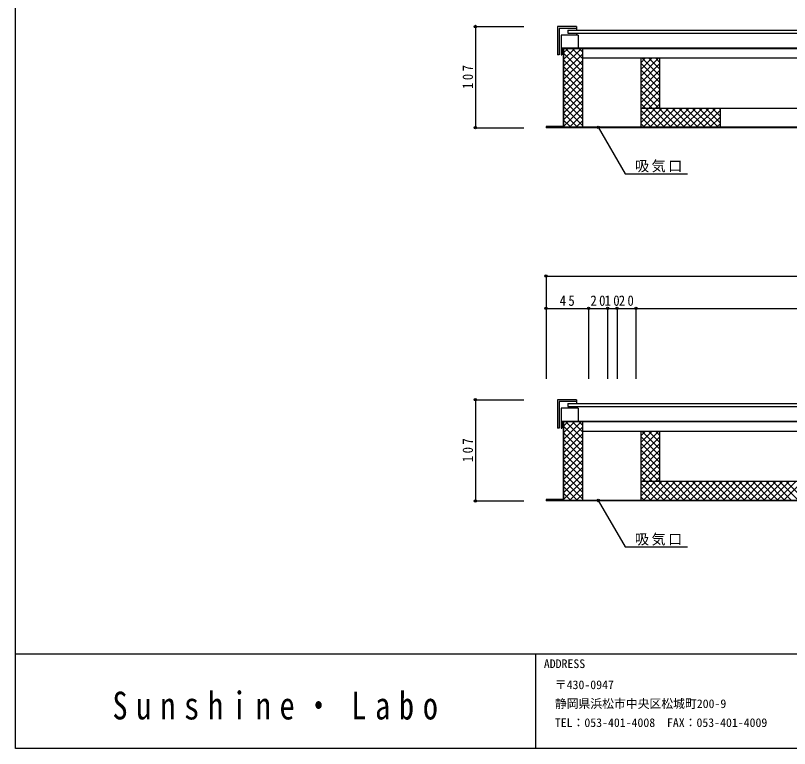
# Model space of a CAD drawing. Units: millimetres at full size, sheet at 1:5. Extents: x -2118 to 2002, y -472 to 933.
# Drawn here: x -2118 to -1300, y -472 to 303 of the extents above; entities that cross this region are included whole.
import ezdxf
from ezdxf.enums import TextEntityAlignment as Align

# ---------------------------------------------------------------- set-up
doc = ezdxf.new("R2010")
doc.units = ezdxf.units.MM
doc.header["$LTSCALE"] = 5
doc.header["$PDMODE"] = 32
doc.header["$PDSIZE"] = 2.5
for name, color, linetype in [('0-1', 5, 'Continuous'), ('0-2', 4, 'Continuous'), ('F-0', 7, 'Continuous')]:
    doc.layers.add(name, color=color, linetype=linetype)
doc.styles.add('ＭＳ ゴシック', font='')
doc.styles.add('ＭＳ 明朝', font='')
doc.styles.get('ＭＳ ゴシック').set_extended_font_data('MS Gothic')
doc.styles.get('ＭＳ 明朝').set_extended_font_data('MS Mincho')

msp = doc.modelspace()

# ---------------------------------------------------------------- linework, layer by layer
at = {"layer": '0-1', "color": 4}
for p, q in [((-1502.112, 184.764), (-1473.785, 135.702)), ((-1502.189, -209.51), (-1473.863, -258.572))]:
    msp.add_line(p, q, dxfattribs=at)
at = {"layer": '0-1'}
for p in [(-1502.112, 184.764), (-1502.189, -209.51)]:
    msp.add_point(p, dxfattribs=at)
at = {"layer": '0-2'}
for p, q in [((-1631.948, 291.264), (-1631.948, 184.264)), ((-1631.948, 291.264), (-1580.968, 291.264)), ((-1538.84, 249.282), (-1520.358, 267.764)), ((-1538.84, 256.353), (-1527.429, 267.764)), ((-1538.84, 263.424), (-1534.5, 267.764)), ((-1518.84, 243.186), (-1538.84, 263.186)), ((-1538.84, 242.211), (-1518.84, 262.211)), ((-1518.84, 250.257), (-1536.348, 267.764)), ((-1518.84, 257.328), (-1529.277, 267.764)), ((-1518.84, 264.399), (-1522.206, 267.764)), ((-1518.84, 236.115), (-1538.84, 256.115)), ((-1538.84, 235.14), (-1518.84, 255.14)), ((-1457.34, 238.858), (-1438.434, 257.764)), ((-1457.34, 245.929), (-1445.505, 257.764)), ((-1457.34, 253), (-1452.576, 257.764)), ((-1437.34, 239.468), (-1455.637, 257.764)), ((-1437.34, 246.539), (-1448.566, 257.764)), ((-1437.34, 253.61), (-1441.495, 257.764)), ((-1518.84, 229.044), (-1538.84, 249.044)), ((-1538.84, 228.069), (-1518.84, 248.069)), ((-1437.34, 232.396), (-1457.34, 252.396)), ((-1457.34, 231.787), (-1437.34, 251.787)), ((-1518.84, 221.973), (-1538.84, 241.973)), ((-1538.84, 220.998), (-1518.84, 240.998)), ((-1437.34, 225.325), (-1457.34, 245.325)), ((-1457.34, 224.716), (-1437.34, 244.716)), ((-1437.34, 218.254), (-1457.34, 238.254)), ((-1457.34, 217.645), (-1437.34, 237.645)), ((-1518.84, 214.901), (-1538.84, 234.901)), ((-1538.84, 213.927), (-1518.84, 233.927)), ((-1437.34, 211.183), (-1457.34, 231.183)), ((-1457.34, 210.574), (-1437.34, 230.574)), ((-1518.84, 207.83), (-1538.84, 227.83)), ((-1538.84, 206.855), (-1518.84, 226.855)), ((-1417.992, 184.764), (-1457.34, 224.112)), ((-1457.34, 203.503), (-1437.34, 223.503)), ((-1518.84, 200.759), (-1538.84, 220.759)), ((-1538.84, 199.784), (-1518.84, 219.784)), ((-1518.84, 193.688), (-1538.84, 213.688)), ((-1538.84, 192.713), (-1518.84, 212.713)), ((-1425.063, 184.764), (-1457.34, 217.041)), ((-1457.34, 196.432), (-1437.34, 216.432)), ((-1518.84, 186.617), (-1538.84, 206.617)), ((-1538.84, 185.642), (-1518.84, 205.642)), ((-1432.135, 184.764), (-1457.34, 209.97)), ((-1457.34, 189.36), (-1437.34, 209.36)), ((-1454.866, 184.764), (-1434.866, 204.764)), ((-1447.795, 184.764), (-1427.795, 204.764)), ((-1440.724, 184.764), (-1420.724, 204.764)), ((-1433.653, 184.764), (-1413.653, 204.764)), ((-1410.921, 184.764), (-1430.921, 204.764)), ((-1426.582, 184.764), (-1406.582, 204.764)), ((-1403.85, 184.764), (-1423.85, 204.764)), ((-1419.51, 184.764), (-1399.51, 204.764)), ((-1396.779, 184.764), (-1416.779, 204.764)), ((-1412.439, 184.764), (-1392.439, 204.764)), ((-1389.708, 184.764), (-1409.708, 204.764)), ((-1405.368, 184.764), (-1385.368, 204.764)), ((-1382.637, 184.764), (-1402.637, 204.764)), ((-1398.297, 184.764), (-1378.297, 204.764)), ((-1375.566, 184.764), (-1395.566, 204.764)), ((-1373.34, 189.61), (-1388.495, 204.764)), ((-1373.34, 196.681), (-1381.424, 204.764)), ((-1373.34, 203.752), (-1374.353, 204.764)), ((-1223.34, 204.764), (-1373.34, 204.764)), ((-1524.058, 184.764), (-1538.84, 199.546)), ((-1532.648, 184.764), (-1518.84, 198.571)), ((-1439.206, 184.764), (-1457.34, 202.899)), ((-1391.226, 184.764), (-1373.34, 202.65)), ((-1531.129, 184.764), (-1538.84, 192.475)), ((-1525.576, 184.764), (-1518.84, 191.5)), ((-1446.277, 184.764), (-1457.34, 195.828)), ((-1453.348, 184.764), (-1457.34, 188.757)), ((-1384.155, 184.764), (-1373.34, 195.579)), ((-1377.084, 184.764), (-1373.34, 188.508)), ((-1631.948, 184.264), (-1580.968, 184.264)), ((-1538.201, 184.764), (-1538.84, 185.404)), ((-1492.34, 184.764), (-1512.34, 184.764)), ((-1492.34, 184.264), (-1512.34, 184.264)), ((-1462.34, 184.764), (-1482.34, 184.764)), ((-1462.34, 184.264), (-1482.34, 184.264)), ((-1223.34, 184.764), (-1373.34, 184.764)), ((-1223.34, 184.264), (-1373.34, 184.264)), ((-1473.785, 135.702), (-1407.912, 135.702)), ((-1557.34, 27.544), (-649.34, 27.544)), ((-1557.34, 27.544), (-1557.34, -80.969)), ((-1557.34, -6.507), (-1512.34, -6.507)), ((-1557.34, -6.507), (-1557.34, -80.969)), ((-1512.34, -6.507), (-1512.34, -80.969)), ((-1512.34, -6.507), (-1492.34, -6.507)), ((-1492.34, -6.507), (-1492.34, -80.969)), ((-1492.34, -6.507), (-1482.34, -6.507)), ((-1482.34, -6.507), (-1482.34, -80.969)), ((-1482.34, -6.507), (-1462.34, -6.507)), ((-1462.34, -6.507), (-1462.34, -80.969)), ((-1462.34, -6.507), (-898.34, -6.507)), ((-1462.34, -6.507), (-1462.34, -80.969)), ((-1631.948, -103.01), (-1631.948, -210.01)), ((-1631.948, -103.01), (-1580.968, -103.01)), ((-1538.84, -144.992), (-1520.358, -126.51)), ((-1538.84, -137.921), (-1527.429, -126.51)), ((-1538.84, -130.85), (-1534.5, -126.51)), ((-1518.84, -144.017), (-1536.348, -126.51)), ((-1518.84, -136.946), (-1529.277, -126.51)), ((-1518.84, -129.875), (-1522.206, -126.51)), ((-1518.84, -151.088), (-1538.84, -131.088)), ((-1538.84, -152.063), (-1518.84, -132.063)), ((-1518.84, -158.159), (-1538.84, -138.159)), ((-1457.34, -155.416), (-1438.434, -136.51)), ((-1457.34, -148.345), (-1445.505, -136.51)), ((-1457.34, -141.274), (-1452.576, -136.51)), ((-1437.34, -154.806), (-1455.637, -136.51)), ((-1437.34, -147.735), (-1448.566, -136.51)), ((-1437.34, -140.664), (-1441.495, -136.51)), ((-1538.84, -159.134), (-1518.84, -139.134)), ((-1518.84, -165.23), (-1538.84, -145.23)), ((-1538.84, -166.205), (-1518.84, -146.205)), ((-1437.34, -161.877), (-1457.34, -141.877)), ((-1457.34, -162.487), (-1437.34, -142.487)), ((-1518.84, -172.301), (-1538.84, -152.301)), ((-1538.84, -173.276), (-1518.84, -153.276)), ((-1437.34, -168.949), (-1457.34, -148.949)), ((-1457.34, -169.558), (-1437.34, -149.558)), ((-1518.84, -179.372), (-1538.84, -159.372)), ((-1538.84, -180.347), (-1518.84, -160.347)), ((-1437.34, -176.02), (-1457.34, -156.02)), ((-1457.34, -176.629), (-1437.34, -156.629)), ((-1437.34, -183.091), (-1457.34, -163.091)), ((-1518.84, -186.443), (-1538.84, -166.443)), ((-1538.84, -187.418), (-1518.84, -167.418)), ((-1457.34, -183.7), (-1437.34, -163.7)), ((-1417.992, -209.51), (-1457.34, -170.162)), ((-1457.34, -190.771), (-1437.34, -170.771)), ((-1518.84, -193.515), (-1538.84, -173.515)), ((-1538.84, -194.49), (-1518.84, -174.49)), ((-1425.063, -209.51), (-1457.34, -177.233)), ((-1457.34, -197.842), (-1437.34, -177.842)), ((-1518.84, -200.586), (-1538.84, -180.586)), ((-1538.84, -201.561), (-1518.84, -181.561)), ((-1518.84, -207.657), (-1538.84, -187.657)), ((-1432.135, -209.51), (-1457.34, -184.304)), ((-1457.34, -204.913), (-1437.34, -184.913)), ((-1538.84, -208.632), (-1518.84, -188.632)), ((-1524.058, -209.51), (-1538.84, -194.728)), ((-1532.648, -209.51), (-1518.84, -195.703)), ((-1439.206, -209.51), (-1457.34, -191.375)), ((-1454.866, -209.51), (-1434.866, -189.51)), ((-1447.795, -209.51), (-1427.795, -189.51)), ((-1440.724, -209.51), (-1420.724, -189.51)), ((-1433.653, -209.51), (-1413.653, -189.51)), ((-1410.921, -209.51), (-1430.921, -189.51)), ((-1426.582, -209.51), (-1406.582, -189.51)), ((-1403.85, -209.51), (-1423.85, -189.51)), ((-1419.51, -209.51), (-1399.51, -189.51)), ((-1396.779, -209.51), (-1416.779, -189.51)), ((-1412.439, -209.51), (-1392.439, -189.51)), ((-1389.708, -209.51), (-1409.708, -189.51)), ((-1405.368, -209.51), (-1385.368, -189.51)), ((-1382.637, -209.51), (-1402.637, -189.51)), ((-1398.297, -209.51), (-1378.297, -189.51)), ((-1375.566, -209.51), (-1395.566, -189.51)), ((-1391.226, -209.51), (-1371.226, -189.51)), ((-1368.495, -209.51), (-1388.495, -189.51)), ((-1384.155, -209.51), (-1364.155, -189.51)), ((-1361.424, -209.51), (-1381.424, -189.51)), ((-1377.084, -209.51), (-1357.084, -189.51)), ((-1354.353, -209.51), (-1374.353, -189.51)), ((-1370.013, -209.51), (-1350.013, -189.51)), ((-1347.282, -209.51), (-1367.282, -189.51)), ((-1362.942, -209.51), (-1342.942, -189.51)), ((-1340.211, -209.51), (-1360.211, -189.51)), ((-1355.871, -209.51), (-1335.871, -189.51)), ((-1333.14, -209.51), (-1353.14, -189.51)), ((-1348.8, -209.51), (-1328.8, -189.51)), ((-1326.069, -209.51), (-1346.069, -189.51)), ((-1341.729, -209.51), (-1321.729, -189.51)), ((-1318.997, -209.51), (-1338.997, -189.51)), ((-1334.658, -209.51), (-1314.658, -189.51)), ((-1311.926, -209.51), (-1331.926, -189.51)), ((-1327.587, -209.51), (-1307.587, -189.51)), ((-1304.855, -209.51), (-1324.855, -189.51)), ((-1320.516, -209.51), (-1300.516, -189.51)), ((-1297.784, -209.51), (-1317.784, -189.51)), ((-1313.444, -209.51), (-1293.444, -189.51)), ((-1290.713, -209.51), (-1310.713, -189.51)), ((-1306.373, -209.51), (-1286.373, -189.51)), ((-1283.642, -209.51), (-1303.642, -189.51)), ((-1531.129, -209.51), (-1538.84, -201.799)), ((-1525.576, -209.51), (-1518.84, -202.774)), ((-1446.277, -209.51), (-1457.34, -198.446)), ((-1631.948, -210.01), (-1580.968, -210.01)), ((-1538.201, -209.51), (-1538.84, -208.87)), ((-1492.34, -209.51), (-1512.34, -209.51)), ((-1492.34, -210.01), (-1512.34, -210.01)), ((-1462.34, -209.51), (-1482.34, -209.51)), ((-1462.34, -210.01), (-1482.34, -210.01)), ((-1453.348, -209.51), (-1457.34, -205.517)), ((-1473.863, -258.572), (-1407.99, -258.572))]:
    msp.add_line(p, q, dxfattribs=at)
at = {"layer": '0-2', "color": 7}
for p, q in [((-1525.34, 291.264), (-1545.34, 291.264)), ((-1545.34, 291.264), (-1545.34, 261.264)), ((-1525.34, 289.264), (-1543.34, 289.264)), ((-1543.34, 289.264), (-1543.34, 261.264)), ((-1534.34, 287.364), (-672.34, 287.364)), ((-1525.34, 291.264), (-1525.34, 287.364)), ((-1525.34, 284.164), (-1525.34, 282.264)), ((-1523.34, 282.264), (-1523.34, 268.264)), ((-665.34, 268.264), (-1541.34, 268.264)), ((-1539.34, 267.764), (-1539.34, 185.764)), ((-1538.84, 267.764), (-1538.84, 185.264)), ((-667.84, 267.764), (-1538.84, 267.764)), ((-1518.84, 267.764), (-1518.84, 184.764)), ((-1543.34, 261.264), (-1545.34, 261.264)), ((-1541.34, 261.264), (-1540.84, 261.264)), ((-687.84, 257.764), (-1518.84, 257.764)), ((-1457.34, 257.764), (-1457.34, 184.764)), ((-1437.34, 257.764), (-1437.34, 204.764)), ((-1373.34, 204.764), (-1457.34, 204.764)), ((-1538.84, 185.264), (-1557.34, 185.264)), ((-1512.34, 184.764), (-1557.34, 184.764)), ((-1512.34, 184.264), (-1557.34, 184.264)), ((-1512.34, 184.764), (-1512.34, 184.264)), ((-1482.34, 184.764), (-1492.34, 184.764)), ((-1492.34, 184.764), (-1492.34, 184.264)), ((-1482.34, 184.264), (-1492.34, 184.264)), ((-1482.34, 184.764), (-1482.34, 184.264)), ((-1373.34, 184.764), (-1462.34, 184.764)), ((-1462.34, 184.764), (-1462.34, 184.264)), ((-1525.34, -103.01), (-1545.34, -103.01)), ((-1545.34, -103.01), (-1545.34, -133.01)), ((-1525.34, -105.01), (-1543.34, -105.01)), ((-1543.34, -105.01), (-1543.34, -133.01)), ((-1525.34, -103.01), (-1525.34, -106.91)), ((-1534.34, -106.91), (-672.34, -106.91)), ((-1525.34, -110.11), (-1525.34, -112.01)), ((-1523.34, -112.01), (-1523.34, -126.01)), ((-665.34, -126.01), (-1541.34, -126.01)), ((-1540.84, -126.51), (-1540.84, -133.01)), ((-1539.34, -126.51), (-1540.84, -126.51)), ((-1539.34, -126.51), (-1539.34, -208.51)), ((-1518.84, -126.51), (-1518.84, -209.51)), ((-1543.34, -133.01), (-1545.34, -133.01)), ((-1541.34, -133.01), (-1540.84, -133.01)), ((-687.84, -136.51), (-1518.84, -136.51)), ((-1457.34, -136.51), (-1457.34, -209.51)), ((-1437.34, -136.51), (-1437.34, -189.51)), ((-973.34, -189.51), (-1457.34, -189.51)), ((-1538.84, -209.01), (-1557.34, -209.01)), ((-1512.34, -210.01), (-1557.34, -210.01)), ((-1512.34, -209.51), (-1512.34, -210.01)), ((-1482.34, -209.51), (-1492.34, -209.51)), ((-1492.34, -209.51), (-1492.34, -210.01)), ((-1482.34, -210.01), (-1492.34, -210.01)), ((-1482.34, -209.51), (-1482.34, -210.01)), ((-973.34, -209.51), (-1462.34, -209.51)), ((-1462.34, -209.51), (-1462.34, -210.01)), ((-973.34, -210.01), (-1462.34, -210.01))]:
    msp.add_line(p, q, dxfattribs=at)
for points in [[(-1534.34, 287.364), (-1534.34, 284.164), (-672.34, 284.164)], [(-1523.34, 282.264), (-1541.34, 282.264), (-1541.34, 261.264)], [(-1539.34, 267.764), (-1540.84, 267.764), (-1540.84, 261.264)], [(-1373.34, 204.764), (-1373.34, 184.264), (-1462.34, 184.264)], [(-1539.34, 185.764), (-1557.34, 185.764), (-1557.34, 184.264)], [(-1523.34, -112.01), (-1541.34, -112.01), (-1541.34, -133.01)], [(-1534.34, -106.91), (-1534.34, -110.11), (-672.34, -110.11)], [(-667.84, -126.51), (-1538.84, -126.51), (-1538.84, -209.01)], [(-1539.34, -208.51), (-1557.34, -208.51), (-1557.34, -210.01)], [(-1512.34, -209.51), (-1512.418, -209.51), (-1557.34, -209.51)]]:
    msp.add_lwpolyline(points, dxfattribs=at)
at = {"layer": '0-2', "color": 5}
for p in [(-1631.948, 291.264), (-1631.948, 184.264), (-1557.34, 27.544), (-1557.34, -6.507), (-1512.34, -6.507), (-1492.34, -6.507), (-1482.34, -6.507), (-1462.34, -6.507), (-1631.948, -103.01), (-1631.948, -210.01)]:
    msp.add_point(p, dxfattribs=at)
at = {"layer": 'F-0', "color": 5}
for p, q in [((-2118.048, -371.544), (-98.048, -371.544)), ((-98.048, -471.544), (-2118.048, -471.544))]:
    msp.add_line(p, q, dxfattribs=at)
at = {"layer": 'F-0', "color": 2}
msp.add_line((-1568.048, -471.544), (-1568.048, -371.544), dxfattribs=at)
msp.add_line((-1568.048, -471.544), (-1568.048, -371.544), dxfattribs=at)
at = {"layer": 'F-0', "color": 5}
msp.add_lwpolyline([(-2118.048, -471.544), (-2118.048, 933.456), (-98.048, 933.456)], dxfattribs=at)

# ---------------------------------------------------------------- texts
at = {"layer": '0-1', "color": 7, "char_height": 11, "attachment_point": 7, "style": 'ＭＳ ゴシック'}
for insert in [(-1463.452, 137.058), (-1463.53, -257.216)]:
    msp.add_mtext('\\T1.17;吸気口', dxfattribs=dict(at, insert=insert))
at = {"layer": '0-2', "color": 7, "char_height": 11, "attachment_point": 7, "rotation": 90, "style": 'ＭＳ ゴシック'}
for insert in [(-1634.448, 225.264), (-1634.448, -169.01)]:
    msp.add_mtext('\\T1.38;\\W0.9;107', dxfattribs=dict(at, insert=insert))
at = {"layer": '0-2', "color": 7, "char_height": 11, "attachment_point": 7, "style": 'ＭＳ ゴシック'}
for s, insert in [('\\T1.36;\\W0.9;45', (-1542.965, -4.007)), ('\\T1.36;\\W0.9;20', (-1510.465, -4.007)), ('\\T1.36;\\W0.9;10', (-1495.465, -4.007)), ('\\T1.36;\\W0.9;20', (-1480.465, -4.007))]:
    msp.add_mtext(s, dxfattribs=dict(at, insert=insert))
at = {"layer": 'F-0', "color": 4, "style": 'ＭＳ ゴシック'}
for s, p in [('ADDRESS', (-1559.659, -389.3)), ('〒430-0947', (-1548.048, -411.544)), ('静岡県浜松市中央区松城町200-9', (-1548.048, -431.544)), ('TEL：053-401-4008  FAX：053-401-4009', (-1548.048, -451.544))]:
    msp.add_text(s, height=9.164, dxfattribs=at).set_placement(p, align=Align.BOTTOM_LEFT)
at = {"layer": 'F-0', "color": 2, "insert": (-2015.533, -441.384), "char_height": 29.33, "attachment_point": 7, "style": 'ＭＳ 明朝'}
msp.add_mtext('\\T1.58;\\W0.8;Sunshine・Labo', dxfattribs=at)

doc.saveas('drawing.dxf')
